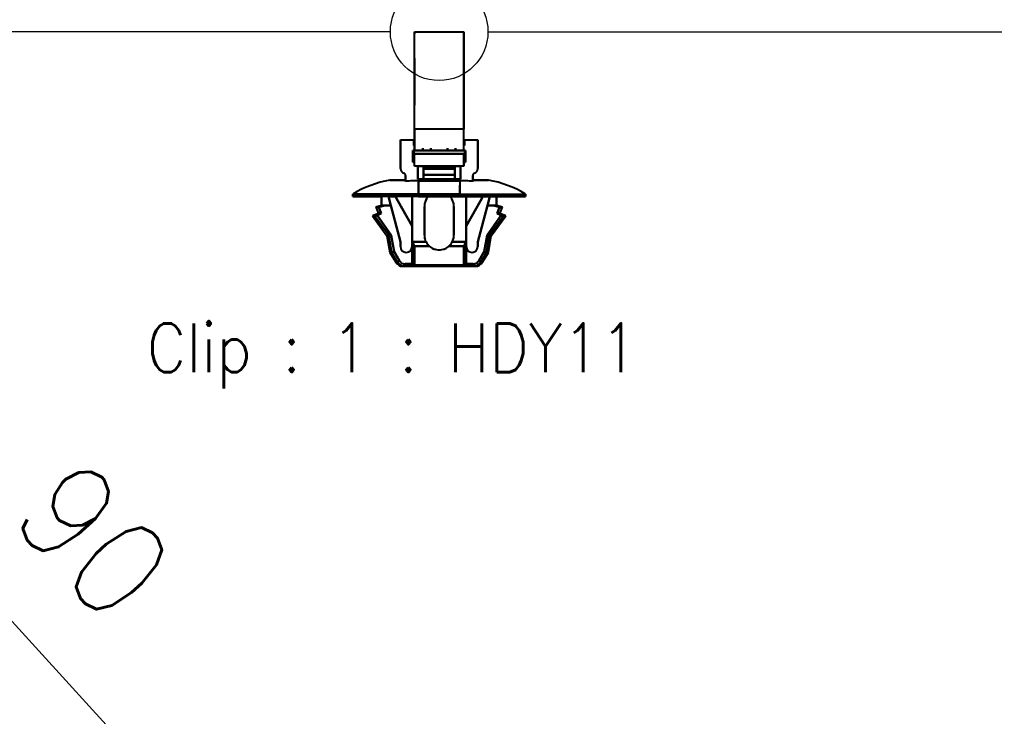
# Model space of a CAD drawing. Header units: inches. Extents: x 47316 to 59086, y 3141 to 11743.
# Drawn here: x 54144.21 to 54194.18, y 10097.5 to 10133.24 of the extents above; entities that cross this region are included whole.
import ezdxf

# ---------------------------------------------------------------- set-up
doc = ezdxf.new("R2010")
doc.units = ezdxf.units.IN
doc.header["$MEASUREMENT"] = 0
doc.styles.get("Standard").update_dxf_attribs({"font": ''})
doc.styles.get('Standard').set_extended_font_data('SimSun')
doc.linetypes.add('_VH_FELT_TAPE', pattern='A,0.4,-0.7,["FELT",Standard,S=0.3,R=0,X=-0.5,Y=-0.15],-0.7', length=1.8)

msp = doc.modelspace()

# ---------------------------------------------------------------- linework, layer by layer
at = {"color": 0, "linetype": '_VH_FELT_TAPE', "lineweight": 15, "ltscale": 5}
for p, q in [((54163.221, 10132.61), (54117.869, 10132.61)), ((54168.221, 10132.61), (54199.432, 10132.61))]:
    msp.add_line(p, q, dxfattribs=at)
at = {"color": 7, "ltscale": 0.378893}
msp.add_line((54164.458, 10127.61), (54164.458, 10132.61), dxfattribs=at)
at = {"color": 7, "ltscale": 0.15}
for p, q in [((54164.458, 10132.61), (54166.984, 10132.61)), ((54166.984, 10127.61), (54164.458, 10127.61)), ((54166.984, 10127.61), (54164.458, 10127.61)), ((54164.458, 10126.351), (54166.984, 10126.351)), ((54166.984, 10126.351), (54164.458, 10126.351)), ((54166.984, 10125.719), (54164.458, 10125.719)), ((54166.984, 10125.719), (54164.458, 10125.719)), ((54164.458, 10120.647), (54166.984, 10120.647)), ((54166.984, 10120.647), (54164.458, 10120.647))]:
    msp.add_line(p, q, dxfattribs=at)
at = {"color": 7, "ltscale": 0.0272}
msp.add_line((54164.458, 10132.496), (54164.458, 10132.61), dxfattribs=at)
at = {"color": 7, "ltscale": 0.37888}
msp.add_line((54164.458, 10127.61), (54164.458, 10132.61), dxfattribs=at)
at = {"color": 7, "ltscale": 0.027199}
msp.add_line((54164.458, 10132.61), (54164.458, 10132.497), dxfattribs=at)
at = {"color": 7, "ltscale": 0.378897}
msp.add_line((54166.984, 10132.61), (54166.984, 10127.61), dxfattribs=at)
at = {"color": 7, "ltscale": 0.215019}
msp.add_line((54166.984, 10129.173), (54166.984, 10132.61), dxfattribs=at)
at = {"color": 7, "ltscale": 0.315749}
msp.add_line((54166.984, 10132.61), (54166.984, 10128.042), dxfattribs=at)
at = {"color": 7, "ltscale": 0.378905}
msp.add_line((54166.984, 10127.61), (54166.984, 10132.61), dxfattribs=at)
at = {"color": 7, "ltscale": 0.315758}
msp.add_line((54166.984, 10132.61), (54166.984, 10128.042), dxfattribs=at)
at = {"color": 7, "ltscale": 0.179182}
msp.add_line((54166.984, 10129.345), (54166.984, 10132.362), dxfattribs=at)
at = {"color": 7, "ltscale": 0.142589}
msp.add_line((54164.458, 10131.251), (54164.458, 10128.849), dxfattribs=at)
at = {"color": 7, "ltscale": 0.142593}
msp.add_line((54164.458, 10128.849), (54164.458, 10131.25), dxfattribs=at)
at = {"color": 7, "ltscale": 0.026669}
for p, q in [((54166.984, 10129.345), (54166.984, 10128.896)), ((54166.984, 10128.896), (54166.984, 10129.345)), ((54166.984, 10129.173), (54166.984, 10128.724))]:
    msp.add_line(p, q, dxfattribs=at)
at = {"color": 7, "ltscale": 0.108633}
msp.add_line((54166.984, 10127.066), (54166.984, 10128.896), dxfattribs=at)
at = {"color": 7, "ltscale": 0.076392}
msp.add_line((54166.984, 10127.609), (54166.984, 10128.896), dxfattribs=at)
at = {"color": 7, "ltscale": 0.098454}
msp.add_line((54166.984, 10127.066), (54166.984, 10128.724), dxfattribs=at)
at = {"color": 7, "ltscale": 0.057913}
msp.add_line((54166.984, 10127.066), (54166.984, 10128.042), dxfattribs=at)
at = {"color": 7, "ltscale": 0.0644}
for p, q in [((54164.458, 10127.61), (54164.458, 10126.525)), ((54164.458, 10126.525), (54164.458, 10127.61)), ((54166.984, 10126.525), (54166.984, 10127.61)), ((54166.984, 10126.525), (54166.984, 10127.61))]:
    msp.add_line(p, q, dxfattribs=at)
at = {"color": 7, "ltscale": 0.039999}
for p, q in [((54163.743, 10127.066), (54164.416, 10127.066)), ((54163.743, 10127.066), (54164.416, 10127.066)), ((54167.026, 10127.066), (54167.7, 10127.066)), ((54167.026, 10127.066), (54167.7, 10127.066))]:
    msp.add_line(p, q, dxfattribs=at)
at = {"color": 7, "ltscale": 0.022501}
for p, q in [((54163.743, 10127.066), (54163.743, 10126.688)), ((54163.743, 10126.688), (54163.743, 10127.066)), ((54167.7, 10127.066), (54167.7, 10126.688)), ((54167.7, 10127.066), (54167.7, 10126.688))]:
    msp.add_line(p, q, dxfattribs=at)
at = {"color": 7, "ltscale": 0.0175}
for p, q in [((54164.416, 10127.066), (54164.416, 10126.772)), ((54164.416, 10126.772), (54164.416, 10127.066)), ((54167.026, 10127.066), (54167.026, 10126.772)), ((54167.026, 10127.066), (54167.026, 10126.772)), ((54167.026, 10126.772), (54167.026, 10127.066))]:
    msp.add_line(p, q, dxfattribs=at)
at = {"color": 7, "ltscale": 0.002499}
for p, q in [((54164.416, 10127.066), (54164.458, 10127.066)), ((54164.458, 10126.772), (54164.416, 10126.772)), ((54164.416, 10126.772), (54164.458, 10126.772)), ((54166.984, 10127.066), (54167.026, 10127.066)), ((54167.026, 10126.772), (54166.984, 10126.772)), ((54166.984, 10126.772), (54167.026, 10126.772)), ((54164.374, 10126.519), (54164.416, 10126.519)), ((54164.416, 10126.519), (54164.374, 10126.519)), ((54164.416, 10126.519), (54164.374, 10126.519)), ((54167.068, 10126.519), (54167.026, 10126.519)), ((54167.068, 10126.519), (54167.026, 10126.519)), ((54164.458, 10125.972), (54164.416, 10125.972)), ((54164.416, 10125.972), (54164.458, 10125.972)), ((54164.458, 10125.972), (54164.416, 10125.972)), ((54167.026, 10125.972), (54166.984, 10125.972)), ((54166.984, 10125.972), (54167.026, 10125.972)), ((54167.026, 10125.972), (54166.984, 10125.972))]:
    msp.add_line(p, q, dxfattribs=at)
at = {"color": 7, "ltscale": 2.6e-05}
for p, q in [((54164.416, 10127.066), (54164.416, 10127.066)), ((54167.026, 10127.066), (54167.026, 10127.066))]:
    msp.add_line(p, q, dxfattribs=at)
at = {"color": 7, "ltscale": 0.025}
for p, q in [((54167.7, 10126.645), (54167.7, 10127.066)), ((54164.879, 10126.525), (54165.3, 10126.525)), ((54164.879, 10126.525), (54165.3, 10126.525)), ((54166.142, 10126.525), (54166.563, 10126.525)), ((54166.142, 10126.525), (54166.563, 10126.525)), ((54166.142, 10126.519), (54166.563, 10126.519))]:
    msp.add_line(p, q, dxfattribs=at)
at = {"color": 7, "ltscale": 0.064999}
for p, q in [((54163.743, 10126.688), (54163.743, 10125.593)), ((54163.743, 10125.593), (54163.743, 10126.688)), ((54167.7, 10126.688), (54167.7, 10125.593)), ((54167.7, 10126.688), (54167.7, 10125.593))]:
    msp.add_line(p, q, dxfattribs=at)
at = {"color": 7, "ltscale": 0.035001}
for p, q in [((54164.374, 10125.93), (54164.374, 10126.519)), ((54164.374, 10125.93), (54164.374, 10126.519)), ((54164.374, 10126.519), (54164.374, 10125.93)), ((54167.068, 10126.519), (54167.068, 10125.93)), ((54167.068, 10125.93), (54167.068, 10126.519)), ((54166.774, 10124.162), (54166.774, 10124.751)), ((54166.774, 10124.162), (54166.774, 10124.751))]:
    msp.add_line(p, q, dxfattribs=at)
at = {"color": 7, "ltscale": 0.032501}
for p, q in [((54164.416, 10126.519), (54164.416, 10125.972)), ((54164.416, 10125.972), (54164.416, 10126.519)), ((54167.026, 10126.519), (54167.026, 10125.972)), ((54167.026, 10126.519), (54167.026, 10125.972))]:
    msp.add_line(p, q, dxfattribs=at)
at = {"color": 7, "ltscale": 0.154999}
for p, q in [((54167.026, 10126.519), (54164.416, 10126.519)), ((54164.416, 10126.519), (54167.026, 10126.519))]:
    msp.add_line(p, q, dxfattribs=at)
at = {"color": 7, "ltscale": 0.0375}
for p, q in [((54164.458, 10125.719), (54164.458, 10126.351)), ((54164.458, 10125.719), (54164.458, 10126.351)), ((54166.984, 10126.351), (54166.984, 10125.719)), ((54166.984, 10125.719), (54166.984, 10126.351))]:
    msp.add_line(p, q, dxfattribs=at)
at = {"color": 7, "ltscale": 0.0075}
for p, q in [((54164.879, 10126.645), (54164.879, 10126.519)), ((54164.879, 10126.519), (54164.879, 10126.645)), ((54165.3, 10126.519), (54165.3, 10126.645)), ((54165.3, 10126.645), (54165.3, 10126.519)), ((54166.142, 10126.645), (54166.142, 10126.519)), ((54166.142, 10126.519), (54166.142, 10126.645)), ((54166.563, 10126.519), (54166.563, 10126.645)), ((54166.563, 10126.645), (54166.563, 10126.519)), ((54161.301, 10124.288), (54161.301, 10124.162)), ((54161.301, 10124.162), (54161.301, 10124.288)), ((54164.669, 10124.162), (54164.669, 10124.288)), ((54164.669, 10124.288), (54164.669, 10124.162)), ((54166.774, 10124.288), (54166.774, 10124.162)), ((54166.774, 10124.162), (54166.774, 10124.288)), ((54170.142, 10124.288), (54170.142, 10124.162)), ((54170.142, 10124.162), (54170.142, 10124.288)), ((54163.979, 10120.583), (54163.979, 10120.709)), ((54163.979, 10120.583), (54163.979, 10120.709)), ((54167.11, 10120.583), (54167.11, 10120.709)), ((54167.463, 10120.709), (54167.463, 10120.583)), ((54167.463, 10120.709), (54167.463, 10120.583))]:
    msp.add_line(p, q, dxfattribs=at)
at = {"color": 7, "ltscale": 0.000368}
msp.add_line((54164.879, 10126.525), (54164.879, 10126.519), dxfattribs=at)
at = {"color": 7, "ltscale": 0.023056}
msp.add_line((54164.912, 10126.519), (54165.3, 10126.519), dxfattribs=at)
at = {"color": 7, "ltscale": 0.000322}
msp.add_line((54166.142, 10126.519), (54166.142, 10126.525), dxfattribs=at)
at = {"color": 7, "ltscale": 0.021939}
msp.add_line((54167.026, 10126.519), (54167.026, 10126.15), dxfattribs=at)
at = {"color": 7, "ltscale": 0.000629}
msp.add_line((54167.058, 10126.519), (54167.068, 10126.519), dxfattribs=at)
at = {"color": 7, "ltscale": 0.0625}
msp.add_line((54167.7, 10125.593), (54167.7, 10126.645), dxfattribs=at)
at = {"color": 7, "ltscale": 0.004999}
for p, q in [((54164.458, 10125.93), (54164.374, 10125.93)), ((54164.374, 10125.93), (54164.458, 10125.93)), ((54167.068, 10125.93), (54166.984, 10125.93)), ((54166.984, 10125.93), (54167.068, 10125.93))]:
    msp.add_line(p, q, dxfattribs=at)
at = {"color": 7, "ltscale": 0.002502}
msp.add_line((54166.984, 10125.93), (54166.984, 10125.972), dxfattribs=at)
at = {"color": 7, "ltscale": 0.010562}
msp.add_line((54167.026, 10125.972), (54167.026, 10126.15), dxfattribs=at)
at = {"color": 7, "ltscale": 0.017476}
for p, q in [((54163.995, 10125.236), (54163.995, 10124.941)), ((54167.447, 10125.236), (54167.447, 10124.941))]:
    msp.add_line(p, q, dxfattribs=at)
at = {"color": 7, "ltscale": 0.017471}
for p, q in [((54163.995, 10124.941), (54163.995, 10125.236)), ((54167.447, 10124.941), (54167.447, 10125.236))]:
    msp.add_line(p, q, dxfattribs=at)
at = {"color": 7, "ltscale": 0.040002}
for p, q in [((54164.627, 10125.046), (54164.627, 10125.719)), ((54164.627, 10125.046), (54164.627, 10125.719)), ((54164.627, 10125.719), (54164.627, 10125.046)), ((54166.816, 10125.719), (54166.816, 10125.046)), ((54166.816, 10125.046), (54166.816, 10125.719))]:
    msp.add_line(p, q, dxfattribs=at)
at = {"color": 7, "ltscale": 0.017502}
for p, q in [((54164.627, 10125.719), (54164.921, 10125.719)), ((54166.521, 10125.719), (54166.816, 10125.719))]:
    msp.add_line(p, q, dxfattribs=at)
at = {"color": 7, "ltscale": 0.00087}
for p, q in [((54164.921, 10125.705), (54164.921, 10125.719)), ((54164.921, 10125.719), (54164.921, 10125.705)), ((54166.521, 10125.705), (54166.521, 10125.719)), ((54166.521, 10125.719), (54166.521, 10125.705))]:
    msp.add_line(p, q, dxfattribs=at)
at = {"color": 7, "ltscale": 0.095001}
for p, q in [((54166.521, 10125.705), (54164.921, 10125.705)), ((54164.921, 10125.705), (54166.521, 10125.705)), ((54166.521, 10125.579), (54164.921, 10125.579)), ((54164.921, 10125.579), (54166.521, 10125.579)), ((54164.921, 10125.279), (54166.521, 10125.279)), ((54166.521, 10125.279), (54164.921, 10125.279)), ((54164.921, 10125.07), (54166.521, 10125.07))]:
    msp.add_line(p, q, dxfattribs=at)
at = {"color": 7, "ltscale": 0.007443}
for p, q in [((54164.921, 10125.579), (54164.921, 10125.705)), ((54164.921, 10125.705), (54164.921, 10125.579)), ((54166.521, 10125.579), (54166.521, 10125.705)), ((54166.521, 10125.705), (54166.521, 10125.579))]:
    msp.add_line(p, q, dxfattribs=at)
at = {"color": 7, "ltscale": 0.017839}
for p, q in [((54164.921, 10125.279), (54164.921, 10125.579)), ((54164.921, 10125.579), (54164.921, 10125.279)), ((54166.521, 10125.279), (54166.521, 10125.579)), ((54166.521, 10125.579), (54166.521, 10125.279))]:
    msp.add_line(p, q, dxfattribs=at)
at = {"color": 7, "ltscale": 0.012407}
for p, q in [((54164.921, 10125.07), (54164.921, 10125.279)), ((54166.521, 10125.07), (54166.521, 10125.279))]:
    msp.add_line(p, q, dxfattribs=at)
at = {"color": 7, "ltscale": 0.013841}
for p, q in [((54164.921, 10125.279), (54164.921, 10125.046)), ((54166.521, 10125.046), (54166.521, 10125.279))]:
    msp.add_line(p, q, dxfattribs=at)
at = {"color": 7, "ltscale": 0.023952}
msp.add_line((54166.521, 10125.316), (54166.521, 10125.719), dxfattribs=at)
at = {"color": 7, "ltscale": 0.014789}
msp.add_line((54166.521, 10125.295), (54166.521, 10125.046), dxfattribs=at)
at = {"color": 7, "ltscale": 0.013786}
msp.add_line((54167.447, 10125.004), (54167.447, 10125.236), dxfattribs=at)
at = {"color": 7, "ltscale": 0.047501}
for p, q in [((54163.995, 10125.004), (54163.195, 10125.004)), ((54163.195, 10125.004), (54163.995, 10125.004)), ((54168.247, 10125.004), (54167.447, 10125.004)), ((54167.447, 10125.004), (54168.247, 10125.004))]:
    msp.add_line(p, q, dxfattribs=at)
at = {"color": 7, "ltscale": 0.00369}
for p, q in [((54163.995, 10125.004), (54163.995, 10124.941)), ((54167.447, 10124.941), (54167.447, 10125.004))]:
    msp.add_line(p, q, dxfattribs=at)
at = {"color": 7, "ltscale": 0.129999}
for p, q in [((54166.816, 10125.046), (54164.627, 10125.046)), ((54164.627, 10125.046), (54166.816, 10125.046))]:
    msp.add_line(p, q, dxfattribs=at)
at = {"color": 7, "ltscale": 0.040569}
for p, q in [((54164.669, 10124.288), (54164.669, 10124.971)), ((54166.774, 10124.971), (54166.774, 10124.288))]:
    msp.add_line(p, q, dxfattribs=at)
at = {"color": 7, "ltscale": 0.125}
for p, q in [((54164.669, 10124.971), (54166.774, 10124.971)), ((54166.774, 10124.971), (54164.669, 10124.971)), ((54164.669, 10124.288), (54166.774, 10124.288)), ((54166.774, 10124.288), (54164.669, 10124.288)), ((54164.669, 10124.162), (54166.774, 10124.162)), ((54166.774, 10124.162), (54164.669, 10124.162))]:
    msp.add_line(p, q, dxfattribs=at)
at = {"color": 7, "ltscale": 0.040567}
for p, q in [((54164.669, 10124.971), (54164.669, 10124.288)), ((54166.774, 10124.971), (54166.774, 10124.288))]:
    msp.add_line(p, q, dxfattribs=at)
at = {"color": 7, "ltscale": 0.02751}
msp.add_line((54164.669, 10124.288), (54164.669, 10124.751), dxfattribs=at)
msp.add_line((54164.669, 10124.288), (54164.669, 10124.751), dxfattribs=at)
at = {"color": 7, "ltscale": 0.001447}
msp.add_line((54164.921, 10125.07), (54164.921, 10125.046), dxfattribs=at)
at = {"color": 7, "ltscale": 0.2}
for p, q in [((54161.301, 10124.288), (54164.669, 10124.288)), ((54164.669, 10124.288), (54161.301, 10124.288)), ((54166.774, 10124.288), (54170.142, 10124.288)), ((54166.774, 10124.288), (54170.142, 10124.288)), ((54164.669, 10124.162), (54161.301, 10124.162)), ((54164.669, 10124.162), (54161.301, 10124.162)), ((54166.774, 10124.162), (54170.142, 10124.162)), ((54170.142, 10124.162), (54166.774, 10124.162))]:
    msp.add_line(p, q, dxfattribs=at)
at = {"color": 7, "ltscale": 0.087396}
for p, q in [((54161.301, 10124.162), (54162.772, 10124.162)), ((54161.301, 10124.162), (54162.772, 10124.162)), ((54170.142, 10124.162), (54168.67, 10124.162))]:
    msp.add_line(p, q, dxfattribs=at)
at = {"color": 7, "ltscale": 0.027499}
for p, q in [((54162.774, 10123.698), (54162.774, 10124.162)), ((54162.774, 10124.162), (54162.774, 10123.698)), ((54168.668, 10123.698), (54168.668, 10124.162)), ((54168.668, 10124.162), (54168.668, 10123.698))]:
    msp.add_line(p, q, dxfattribs=at)
at = {"color": 7, "ltscale": 0.020602}
for p, q in [((54163.126, 10124.162), (54163.473, 10124.162)), ((54163.126, 10124.162), (54163.473, 10124.162)), ((54168.316, 10124.162), (54167.969, 10124.162))]:
    msp.add_line(p, q, dxfattribs=at)
at = {"color": 7, "ltscale": 0.028456}
for p, q in [((54163.25, 10123.698), (54163.126, 10124.162)), ((54163.126, 10124.162), (54163.25, 10123.698)), ((54168.193, 10123.698), (54168.316, 10124.162)), ((54168.316, 10124.162), (54168.193, 10123.698))]:
    msp.add_line(p, q, dxfattribs=at)
at = {"color": 7, "ltscale": 0.015242}
for p, q in [((54163.602, 10123.938), (54163.476, 10124.162)), ((54167.967, 10124.162), (54167.841, 10123.938))]:
    msp.add_line(p, q, dxfattribs=at)
at = {"color": 7, "ltscale": 0.015215}
msp.add_line((54163.476, 10124.162), (54163.602, 10123.939), dxfattribs=at)
at = {"color": 7, "ltscale": 0.02701}
msp.add_line((54163.602, 10123.939), (54163.825, 10123.543), dxfattribs=at)
at = {"color": 7, "ltscale": 0.026985}
for p, q in [((54163.825, 10123.543), (54163.602, 10123.938)), ((54167.841, 10123.938), (54167.617, 10123.543))]:
    msp.add_line(p, q, dxfattribs=at)
at = {"color": 7, "ltscale": 0.089999}
for p, q in [((54164.332, 10122.646), (54164.332, 10124.162)), ((54164.332, 10124.162), (54164.332, 10122.646)), ((54167.11, 10124.162), (54167.11, 10122.646)), ((54167.11, 10122.646), (54167.11, 10124.162))]:
    msp.add_line(p, q, dxfattribs=at)
at = {"color": 7, "ltscale": 0.02697}
msp.add_line((54167.617, 10123.543), (54167.84, 10123.938), dxfattribs=at)
at = {"color": 7, "ltscale": 0.015289}
msp.add_line((54167.84, 10123.938), (54167.967, 10124.162), dxfattribs=at)
at = {"color": 7, "ltscale": 0.020749}
msp.add_line((54167.967, 10124.162), (54168.316, 10124.162), dxfattribs=at)
at = {"color": 7, "ltscale": 0.0875}
for p, q in [((54168.668, 10124.162), (54170.142, 10124.162)), ((54164.963, 10123.656), (54164.963, 10122.183)), ((54164.963, 10122.183), (54164.963, 10123.656)), ((54164.963, 10122.183), (54164.963, 10123.656)), ((54166.479, 10122.183), (54166.479, 10123.656)), ((54166.479, 10123.656), (54166.479, 10122.183))]:
    msp.add_line(p, q, dxfattribs=at)
at = {"color": 7, "ltscale": 0.019025}
msp.add_line((54162.606, 10123.298), (54162.311, 10123.172), dxfattribs=at)
at = {"color": 7, "ltscale": 0.018174}
msp.add_line((54162.774, 10123.698), (54162.48, 10123.614), dxfattribs=at)
at = {"color": 7, "ltscale": 0.000925}
msp.add_line((54162.48, 10123.614), (54162.495, 10123.614), dxfattribs=at)
at = {"color": 7, "ltscale": 0.020195}
for p, q in [((54162.48, 10123.614), (54162.606, 10123.299)), ((54162.622, 10123.614), (54162.748, 10123.299)), ((54162.748, 10123.299), (54162.622, 10123.614)), ((54168.821, 10123.614), (54168.694, 10123.299)), ((54168.694, 10123.299), (54168.821, 10123.614)), ((54168.836, 10123.299), (54168.963, 10123.614))]:
    msp.add_line(p, q, dxfattribs=at)
at = {"color": 7, "ltscale": 0.000912}
for p, q in [((54162.495, 10123.614), (54162.48, 10123.614)), ((54168.836, 10123.299), (54168.821, 10123.299))]:
    msp.add_line(p, q, dxfattribs=at)
at = {"color": 7, "ltscale": 0.002823}
msp.add_line((54162.495, 10123.614), (54162.543, 10123.614), dxfattribs=at)
at = {"color": 7, "ltscale": 0.00282}
for p, q in [((54162.543, 10123.614), (54162.495, 10123.614)), ((54168.821, 10123.299), (54168.773, 10123.299))]:
    msp.add_line(p, q, dxfattribs=at)
at = {"color": 7, "ltscale": 0.013619}
for p, q in [((54162.748, 10123.299), (54162.537, 10123.208)), ((54162.537, 10123.208), (54162.748, 10123.299)), ((54168.694, 10123.299), (54168.905, 10123.208)), ((54168.905, 10123.208), (54168.694, 10123.299))]:
    msp.add_line(p, q, dxfattribs=at)
at = {"color": 7, "ltscale": 0.004681}
for p, q in [((54162.543, 10123.614), (54162.622, 10123.614)), ((54162.622, 10123.614), (54162.543, 10123.614))]:
    msp.add_line(p, q, dxfattribs=at)
at = {"color": 7, "ltscale": 0.008441}
for p, q in [((54162.606, 10123.298), (54162.748, 10123.299)), ((54162.774, 10123.698), (54162.916, 10123.698)), ((54162.916, 10123.698), (54162.774, 10123.698))]:
    msp.add_line(p, q, dxfattribs=at)
at = {"color": 7, "ltscale": 0.008429}
for p, q in [((54162.748, 10123.299), (54162.606, 10123.299)), ((54168.821, 10123.614), (54168.963, 10123.614))]:
    msp.add_line(p, q, dxfattribs=at)
at = {"color": 7, "ltscale": 0.00033}
for p, q in [((54162.606, 10123.299), (54162.612, 10123.299)), ((54162.78, 10123.698), (54162.774, 10123.698)), ((54168.668, 10123.698), (54168.663, 10123.698))]:
    msp.add_line(p, q, dxfattribs=at)
at = {"color": 7, "ltscale": 0.000327}
msp.add_line((54162.611, 10123.298), (54162.606, 10123.298), dxfattribs=at)
at = {"color": 7, "ltscale": 0.001593}
msp.add_line((54162.638, 10123.298), (54162.611, 10123.298), dxfattribs=at)
at = {"color": 7, "ltscale": 0.003809}
msp.add_line((54162.612, 10123.299), (54162.676, 10123.299), dxfattribs=at)
at = {"color": 7, "ltscale": 0.018199}
for p, q in [((54162.916, 10123.698), (54162.622, 10123.614)), ((54162.622, 10123.614), (54162.916, 10123.698)), ((54168.526, 10123.698), (54168.821, 10123.614)), ((54168.821, 10123.614), (54168.526, 10123.698))]:
    msp.add_line(p, q, dxfattribs=at)
at = {"color": 7, "ltscale": 0.004291}
msp.add_line((54162.676, 10123.299), (54162.748, 10123.299), dxfattribs=at)
at = {"color": 7, "ltscale": 0.008432}
msp.add_line((54162.916, 10123.698), (54162.774, 10123.698), dxfattribs=at)
at = {"color": 7, "ltscale": 0.000342}
for p, q in [((54162.774, 10123.698), (54162.78, 10123.698)), ((54168.662, 10123.698), (54168.668, 10123.698))]:
    msp.add_line(p, q, dxfattribs=at)
at = {"color": 7, "ltscale": 0.000286}
for p, q in [((54162.775, 10123.697), (54162.78, 10123.698)), ((54162.78, 10123.698), (54162.775, 10123.697))]:
    msp.add_line(p, q, dxfattribs=at)
at = {"color": 7, "ltscale": 0.002209}
msp.add_line((54162.817, 10123.698), (54162.78, 10123.698), dxfattribs=at)
at = {"color": 7, "ltscale": 0.003674}
for p, q in [((54162.78, 10123.698), (54162.842, 10123.698)), ((54168.6, 10123.698), (54168.662, 10123.698))]:
    msp.add_line(p, q, dxfattribs=at)
at = {"color": 7, "ltscale": 0.00434}
msp.add_line((54162.842, 10123.698), (54162.915, 10123.698), dxfattribs=at)
at = {"color": 7, "ltscale": 0.019785}
for p, q in [((54163.25, 10123.698), (54162.916, 10123.698)), ((54162.916, 10123.698), (54163.25, 10123.698)), ((54168.193, 10123.698), (54168.526, 10123.698)), ((54168.526, 10123.698), (54168.193, 10123.698))]:
    msp.add_line(p, q, dxfattribs=at)
at = {"color": 7, "ltscale": 0.11383}
for p, q in [((54163.743, 10121.846), (54163.25, 10123.698)), ((54163.25, 10123.698), (54163.743, 10121.846)), ((54167.7, 10121.846), (54168.193, 10123.698)), ((54168.193, 10123.698), (54167.7, 10121.846))]:
    msp.add_line(p, q, dxfattribs=at)
at = {"color": 7, "ltscale": 0.064963}
msp.add_line((54163.794, 10123.599), (54164.332, 10122.646), dxfattribs=at)
at = {"color": 7, "ltscale": 0.061156}
for p, q in [((54164.332, 10122.646), (54163.825, 10123.543)), ((54167.617, 10123.543), (54167.11, 10122.646))]:
    msp.add_line(p, q, dxfattribs=at)
at = {"color": 7, "ltscale": 0.061161}
msp.add_line((54163.825, 10123.543), (54164.332, 10122.646), dxfattribs=at)
at = {"color": 7, "ltscale": 0.065039}
msp.add_line((54167.11, 10122.646), (54167.649, 10123.6), dxfattribs=at)
at = {"color": 7, "ltscale": 0.06116}
msp.add_line((54167.11, 10122.646), (54167.617, 10123.543), dxfattribs=at)
at = {"color": 7, "ltscale": 0.040697}
msp.add_line((54167.11, 10122.803), (54167.11, 10123.488), dxfattribs=at)
at = {"color": 7, "ltscale": 0.040701}
msp.add_line((54167.11, 10123.488), (54167.11, 10122.803), dxfattribs=at)
at = {"color": 7, "ltscale": 0.006299}
msp.add_line((54168.526, 10123.698), (54168.632, 10123.698), dxfattribs=at)
at = {"color": 7, "ltscale": 0.006305}
msp.add_line((54168.632, 10123.698), (54168.526, 10123.698), dxfattribs=at)
at = {"color": 7, "ltscale": 0.00329}
msp.add_line((54168.545, 10123.698), (54168.6, 10123.698), dxfattribs=at)
at = {"color": 7, "ltscale": 0.006641}
msp.add_line((54168.668, 10123.698), (54168.556, 10123.698), dxfattribs=at)
at = {"color": 7, "ltscale": 0.001825}
msp.add_line((54168.663, 10123.698), (54168.632, 10123.698), dxfattribs=at)
at = {"color": 7, "ltscale": 0.002142}
msp.add_line((54168.632, 10123.698), (54168.668, 10123.698), dxfattribs=at)
at = {"color": 7, "ltscale": 0.002136}
msp.add_line((54168.668, 10123.698), (54168.632, 10123.698), dxfattribs=at)
at = {"color": 7, "ltscale": 0.018183}
msp.add_line((54168.963, 10123.614), (54168.668, 10123.698), dxfattribs=at)
at = {"color": 7, "ltscale": 0.004715}
msp.add_line((54168.694, 10123.299), (54168.774, 10123.298), dxfattribs=at)
at = {"color": 7, "ltscale": 0.004687}
msp.add_line((54168.773, 10123.299), (54168.694, 10123.299), dxfattribs=at)
at = {"color": 7, "ltscale": 0.002832}
msp.add_line((54168.774, 10123.298), (54168.821, 10123.298), dxfattribs=at)
at = {"color": 7, "ltscale": 0.002869}
msp.add_line((54168.782, 10123.299), (54168.831, 10123.299), dxfattribs=at)
at = {"color": 7, "ltscale": 0.002856}
msp.add_line((54168.831, 10123.298), (54168.783, 10123.298), dxfattribs=at)
at = {"color": 7, "ltscale": 0.008438}
msp.add_line((54168.963, 10123.614), (54168.82, 10123.614), dxfattribs=at)
at = {"color": 7, "ltscale": 0.0009}
msp.add_line((54168.821, 10123.298), (54168.837, 10123.298), dxfattribs=at)
at = {"color": 7, "ltscale": 0.019}
msp.add_line((54169.131, 10123.172), (54168.837, 10123.298), dxfattribs=at)
at = {"color": 7, "ltscale": 0.002185}
msp.add_line((54168.893, 10123.614), (54168.93, 10123.614), dxfattribs=at)
at = {"color": 7, "ltscale": 0.006177}
msp.add_line((54162.415, 10123.172), (54162.311, 10123.172), dxfattribs=at)
at = {"color": 7, "ltscale": 0.006165}
for p, q in [((54162.311, 10123.172), (54162.415, 10123.172)), ((54163.048, 10122.141), (54163.152, 10122.141)), ((54163.048, 10122.141), (54163.152, 10122.141))]:
    msp.add_line(p, q, dxfattribs=at)
at = {"color": 7, "ltscale": 0.075271}
for p, q in [((54162.311, 10123.172), (54163.048, 10122.141)), ((54163.152, 10122.141), (54162.415, 10123.172)), ((54169.027, 10123.172), (54168.29, 10122.141)), ((54168.29, 10122.141), (54169.027, 10123.172)), ((54168.394, 10122.141), (54169.131, 10123.172))]:
    msp.add_line(p, q, dxfattribs=at)
at = {"color": 7, "ltscale": 0.075264}
msp.add_line((54163.152, 10122.141), (54162.415, 10123.172), dxfattribs=at)
at = {"color": 7, "ltscale": 0.074459}
for p, q in [((54162.537, 10123.208), (54163.266, 10122.188)), ((54163.266, 10122.188), (54162.537, 10123.208)), ((54168.905, 10123.208), (54168.176, 10122.188)), ((54168.176, 10122.188), (54168.905, 10123.208))]:
    msp.add_line(p, q, dxfattribs=at)
at = {"color": 7, "ltscale": 0.005249}
msp.add_line((54169.115, 10123.172), (54169.026, 10123.172), dxfattribs=at)
at = {"color": 7, "ltscale": 0.005222}
msp.add_line((54169.115, 10123.172), (54169.027, 10123.172), dxfattribs=at)
at = {"color": 7, "ltscale": 0.000903}
msp.add_line((54169.13, 10123.172), (54169.115, 10123.172), dxfattribs=at)
at = {"color": 7, "ltscale": 0.000916}
msp.add_line((54169.13, 10123.172), (54169.115, 10123.172), dxfattribs=at)
at = {"color": 7, "ltscale": 4.3e-05}
msp.add_line((54169.131, 10123.172), (54169.13, 10123.172), dxfattribs=at)
at = {"color": 7, "ltscale": 4.9e-05}
msp.add_line((54169.131, 10123.172), (54169.13, 10123.172), dxfattribs=at)
at = {"color": 7, "ltscale": 0.039936}
for p, q in [((54164.332, 10121.973), (54164.332, 10122.646)), ((54164.332, 10122.646), (54164.332, 10121.973)), ((54167.11, 10122.646), (54167.11, 10121.973)), ((54167.11, 10121.973), (54167.11, 10122.646))]:
    msp.add_line(p, q, dxfattribs=at)
at = {"color": 7, "ltscale": 0.048712}
msp.add_line((54167.11, 10121.826), (54167.11, 10122.646), dxfattribs=at)
at = {"color": 7, "ltscale": 0.05076}
for p, q in [((54163.048, 10122.141), (54163.195, 10121.299)), ((54168.247, 10121.299), (54168.394, 10122.141))]:
    msp.add_line(p, q, dxfattribs=at)
at = {"color": 7, "ltscale": 0.050769}
msp.add_line((54163.302, 10121.299), (54163.152, 10122.141), dxfattribs=at)
at = {"color": 7, "ltscale": 0.002621}
for p, q in [((54163.196, 10122.158), (54163.155, 10122.141)), ((54163.155, 10122.141), (54163.196, 10122.158)), ((54168.287, 10122.141), (54168.247, 10122.158)), ((54168.247, 10122.158), (54168.287, 10122.141))]:
    msp.add_line(p, q, dxfattribs=at)
at = {"color": 7, "ltscale": 0.050773}
for p, q in [((54163.302, 10121.299), (54163.155, 10122.141)), ((54168.287, 10122.141), (54168.14, 10121.299)), ((54168.14, 10121.299), (54168.287, 10122.141))]:
    msp.add_line(p, q, dxfattribs=at)
at = {"color": 7, "ltscale": 0.000205}
for p, q in [((54163.199, 10122.16), (54163.196, 10122.158)), ((54163.196, 10122.158), (54163.199, 10122.16)), ((54168.247, 10122.158), (54168.243, 10122.16)), ((54168.243, 10122.16), (54168.247, 10122.158))]:
    msp.add_line(p, q, dxfattribs=at)
at = {"color": 7, "ltscale": 0.004321}
for p, q in [((54163.266, 10122.188), (54163.199, 10122.16)), ((54163.199, 10122.16), (54163.266, 10122.188)), ((54168.243, 10122.16), (54168.176, 10122.188)), ((54168.176, 10122.188), (54168.243, 10122.16))]:
    msp.add_line(p, q, dxfattribs=at)
at = {"color": 7, "ltscale": 0.051095}
for p, q in [((54163.266, 10122.188), (54163.414, 10121.34)), ((54163.414, 10121.34), (54163.266, 10122.188)), ((54168.176, 10122.188), (54168.028, 10121.34)), ((54168.028, 10121.34), (54168.176, 10122.188))]:
    msp.add_line(p, q, dxfattribs=at)
at = {"color": 7, "ltscale": 0.014999}
for p, q in [((54163.743, 10121.594), (54163.743, 10121.846)), ((54163.743, 10121.594), (54163.743, 10121.846)), ((54163.743, 10121.846), (54163.743, 10121.594)), ((54167.7, 10121.594), (54167.7, 10121.846)), ((54167.7, 10121.846), (54167.7, 10121.594))]:
    msp.add_line(p, q, dxfattribs=at)
at = {"color": 7, "ltscale": 0.082565}
for p, q in [((54164.332, 10121.973), (54164.332, 10120.583)), ((54164.332, 10120.583), (54164.332, 10121.973)), ((54167.11, 10120.583), (54167.11, 10121.973)), ((54167.11, 10121.973), (54167.11, 10120.583))]:
    msp.add_line(p, q, dxfattribs=at)
at = {"color": 7, "ltscale": 0.041339}
for p, q in [((54165.05, 10121.832), (54164.353, 10121.832)), ((54164.353, 10121.832), (54165.05, 10121.832)), ((54167.089, 10121.832), (54166.393, 10121.832)), ((54166.393, 10121.832), (54167.089, 10121.832))]:
    msp.add_line(p, q, dxfattribs=at)
at = {"color": 7, "ltscale": 0.002635}
for p, q in [((54164.353, 10121.832), (54164.369, 10121.79)), ((54167.073, 10121.79), (54167.089, 10121.832))]:
    msp.add_line(p, q, dxfattribs=at)
at = {"color": 7, "ltscale": 0.002634}
for p, q in [((54164.369, 10121.791), (54164.353, 10121.832)), ((54167.089, 10121.832), (54167.073, 10121.791))]:
    msp.add_line(p, q, dxfattribs=at)
at = {"color": 7, "ltscale": 0.008279}
msp.add_line((54167.11, 10121.686), (54167.11, 10121.826), dxfattribs=at)
at = {"color": 7, "ltscale": 0.006168}
for p, q in [((54168.29, 10122.141), (54168.394, 10122.141)), ((54168.394, 10122.141), (54168.29, 10122.141))]:
    msp.add_line(p, q, dxfattribs=at)
at = {"color": 7, "ltscale": 0.006219}
msp.add_line((54163.3, 10121.299), (54163.195, 10121.299), dxfattribs=at)
at = {"color": 7, "ltscale": 0.006223}
for p, q in [((54163.195, 10121.299), (54163.3, 10121.299)), ((54168.247, 10121.299), (54168.142, 10121.299)), ((54168.247, 10121.299), (54168.142, 10121.299))]:
    msp.add_line(p, q, dxfattribs=at)
at = {"color": 7, "ltscale": 0.034946}
for p, q in [((54163.195, 10121.299), (54163.494, 10120.792)), ((54167.949, 10120.792), (54168.247, 10121.299))]:
    msp.add_line(p, q, dxfattribs=at)
at = {"color": 7, "ltscale": 0.000128}
for p, q in [((54163.3, 10121.299), (54163.302, 10121.299)), ((54163.302, 10121.299), (54163.3, 10121.299)), ((54168.14, 10121.299), (54168.142, 10121.299))]:
    msp.add_line(p, q, dxfattribs=at)
at = {"color": 7, "ltscale": 0.034208}
for p, q in [((54163.592, 10120.802), (54163.3, 10121.299)), ((54167.85, 10120.802), (54168.142, 10121.299))]:
    msp.add_line(p, q, dxfattribs=at)
at = {"color": 7, "ltscale": 0.002806}
for p, q in [((54163.347, 10121.316), (54163.302, 10121.299)), ((54168.14, 10121.299), (54168.096, 10121.316))]:
    msp.add_line(p, q, dxfattribs=at)
at = {"color": 7, "ltscale": 0.00266}
for p, q in [((54163.302, 10121.299), (54163.345, 10121.314)), ((54168.098, 10121.314), (54168.14, 10121.299))]:
    msp.add_line(p, q, dxfattribs=at)
at = {"color": 7, "ltscale": 0.034163}
for p, q in [((54163.592, 10120.802), (54163.302, 10121.299)), ((54168.14, 10121.299), (54167.85, 10120.802))]:
    msp.add_line(p, q, dxfattribs=at)
at = {"color": 7, "ltscale": 0.004276}
for p, q in [((54163.347, 10121.315), (54163.414, 10121.34)), ((54163.414, 10121.34), (54163.347, 10121.316)), ((54168.096, 10121.316), (54168.028, 10121.34)), ((54168.028, 10121.34), (54168.095, 10121.315))]:
    msp.add_line(p, q, dxfattribs=at)
at = {"color": 7, "ltscale": 0.0329}
for p, q in [((54163.414, 10121.34), (54163.695, 10120.863)), ((54163.695, 10120.863), (54163.414, 10121.34)), ((54168.028, 10121.34), (54167.747, 10120.863)), ((54167.747, 10120.863), (54168.028, 10121.34))]:
    msp.add_line(p, q, dxfattribs=at)
at = {"color": 7, "ltscale": 0.057954}
for p, q in [((54164.458, 10120.647), (54164.458, 10121.622)), ((54164.458, 10121.622), (54164.458, 10120.647)), ((54166.984, 10121.622), (54166.984, 10120.647)), ((54166.984, 10120.647), (54166.984, 10121.622))]:
    msp.add_line(p, q, dxfattribs=at)
at = {"color": 7, "ltscale": 0.044711}
for p, q in [((54164.458, 10121.622), (54165.211, 10121.622)), ((54165.211, 10121.622), (54164.458, 10121.622)), ((54166.231, 10121.622), (54166.984, 10121.622)), ((54166.984, 10121.622), (54166.231, 10121.622))]:
    msp.add_line(p, q, dxfattribs=at)
at = {"color": 7, "ltscale": 0.000598}
msp.add_line((54165.211, 10121.622), (54165.204, 10121.629), dxfattribs=at)
at = {"color": 7, "ltscale": 0.001863}
msp.add_line((54166.253, 10121.643), (54166.23, 10121.622), dxfattribs=at)
at = {"color": 7, "ltscale": 0.000505}
msp.add_line((54166.231, 10121.622), (54166.237, 10121.628), dxfattribs=at)
at = {"color": 7, "ltscale": 0.005516}
msp.add_line((54167.11, 10121.593), (54167.11, 10121.686), dxfattribs=at)
at = {"color": 7, "ltscale": 0.052501}
msp.add_line((54167.11, 10120.709), (54167.11, 10121.594), dxfattribs=at)
at = {"color": 7, "ltscale": 0.00587}
msp.add_line((54163.494, 10120.791), (54163.592, 10120.802), dxfattribs=at)
at = {"color": 7, "ltscale": 0.005865}
for p, q in [((54163.592, 10120.802), (54163.494, 10120.791)), ((54167.948, 10120.791), (54167.85, 10120.802))]:
    msp.add_line(p, q, dxfattribs=at)
at = {"color": 7, "ltscale": 0.007092}
for p, q in [((54163.592, 10120.802), (54163.695, 10120.863)), ((54163.695, 10120.863), (54163.592, 10120.802)), ((54167.747, 10120.863), (54167.85, 10120.802)), ((54167.85, 10120.802), (54167.747, 10120.863))]:
    msp.add_line(p, q, dxfattribs=at)
at = {"color": 7, "ltscale": 0.005864}
msp.add_line((54167.948, 10120.791), (54167.85, 10120.802), dxfattribs=at)
at = {"color": 7, "ltscale": 0.007248}
msp.add_line((54163.979, 10120.583), (54163.857, 10120.583), dxfattribs=at)
at = {"color": 7, "ltscale": 0.001605}
msp.add_line((54163.891, 10120.583), (54163.864, 10120.583), dxfattribs=at)
at = {"color": 7, "ltscale": 0.006183}
msp.add_line((54163.875, 10120.583), (54163.979, 10120.583), dxfattribs=at)
at = {"color": 7, "ltscale": 0.004422}
msp.add_line((54163.979, 10120.583), (54163.905, 10120.583), dxfattribs=at)
at = {"color": 7, "ltscale": 0.012915}
msp.add_line((54163.905, 10120.583), (54164.122, 10120.583), dxfattribs=at)
at = {"color": 7, "ltscale": 0.020941}
for p, q in [((54163.979, 10120.709), (54164.332, 10120.709)), ((54164.332, 10120.709), (54163.979, 10120.709)), ((54163.979, 10120.583), (54164.332, 10120.583)), ((54164.332, 10120.583), (54163.979, 10120.583)), ((54167.463, 10120.709), (54167.11, 10120.709)), ((54167.11, 10120.709), (54167.463, 10120.709)), ((54167.11, 10120.583), (54167.463, 10120.583)), ((54167.463, 10120.583), (54167.11, 10120.583))]:
    msp.add_line(p, q, dxfattribs=at)
at = {"color": 7, "ltscale": 0.012512}
for p, q in [((54164.122, 10120.583), (54164.333, 10120.583)), ((54167.11, 10120.583), (54167.32, 10120.583))]:
    msp.add_line(p, q, dxfattribs=at)
at = {"color": 7, "ltscale": 0.000995}
for p, q in [((54164.332, 10120.583), (54164.349, 10120.583)), ((54164.349, 10120.583), (54164.332, 10120.583)), ((54167.094, 10120.583), (54167.11, 10120.583)), ((54167.11, 10120.583), (54167.094, 10120.583))]:
    msp.add_line(p, q, dxfattribs=at)
at = {"color": 7, "ltscale": 0.000399}
msp.add_line((54164.354, 10120.584), (54164.347, 10120.583), dxfattribs=at)
at = {"color": 7, "ltscale": 0.163214}
msp.add_line((54164.347, 10120.583), (54167.095, 10120.583), dxfattribs=at)
at = {"color": 7, "ltscale": 0.163013}
msp.add_line((54167.094, 10120.583), (54164.349, 10120.583), dxfattribs=at)
at = {"color": 7, "ltscale": 0.015717}
msp.add_line((54167.585, 10120.583), (54167.32, 10120.583), dxfattribs=at)
at = {"color": 7, "ltscale": 0.015729}
msp.add_line((54167.32, 10120.583), (54167.585, 10120.583), dxfattribs=at)
at = {"color": 0, "linetype": '_VH_FELT_TAPE', "lineweight": 15, "ltscale": 5}
msp.add_lwpolyline([(54117.083, 10130.79), (54142.602, 10103.694), (54158.125, 10086.659)], dxfattribs=at)
at = {"color": 7}
for points in [[(54165.211, 10121.622), (54165.362, 10121.516), (54165.448, 10121.476)], [(54165.995, 10121.476), (54166.081, 10121.516), (54166.231, 10121.622)], [(54163.592, 10120.802), (54163.663, 10120.711), (54163.757, 10120.642), (54163.864, 10120.598), (54163.979, 10120.583)], [(54163.592, 10120.802), (54163.649, 10120.726), (54163.72, 10120.664), (54163.823, 10120.611), (54163.979, 10120.583)], [(54167.463, 10120.583), (54167.579, 10120.599), (54167.687, 10120.643), (54167.779, 10120.711), (54167.85, 10120.802)], [(54167.463, 10120.583), (54167.577, 10120.598), (54167.684, 10120.64), (54167.761, 10120.694), (54167.85, 10120.802)]]:
    msp.add_lwpolyline(points, dxfattribs=at)
at = {"color": 0, "linetype": 'Continuous', "lineweight": 15}
msp.add_circle((54165.721, 10132.61), 2.5, dxfattribs=at)
at = {"color": 7}
for centre, radius, start, end in [((54163.995, 10125.593), 0.253, 179.9994, 250.5293), ((54163.995, 10125.593), 0.253, 180, 250.5288), ((54163.869, 10125.235), 0.127, 42.2692, 70.4569), ((54163.868, 10125.235), 0.127, 0.3156, 70.2132), ((54163.869, 10125.236), 0.126, 0.0191, 70.5093), ((54167.575, 10125.235), 0.127, 109.7868, 179.6844), ((54167.574, 10125.236), 0.126, 109.4903, 179.9805), ((54167.574, 10125.235), 0.127, 109.5447, 122.9575), ((54167.447, 10125.593), 0.253, 289.4707, 0.0006), ((54167.447, 10125.593), 0.253, 289.4712, 0), ((54167.447, 10125.593), 0.253, 289.4706, 0.0006), ((54164.154, 10119.599), 5.489, 100.0643, 121.3266), ((54164.154, 10119.599), 5.489, 100.0643, 121.3266), ((54164.648, 10117.619), 7.352, 92.4656, 95.098), ((54164.809, 10115.295), 9.681, 92.8258, 94.8248), ((54164.668, 10117.241), 7.73, 89.9937, 92.4893), ((54164.706, 10115.094), 9.877, 90.2174, 92.1704), ((54166.736, 10115.094), 9.877, 87.8296, 89.7826), ((54166.774, 10117.24), 7.731, 87.5108, 90.0061), ((54166.736, 10115.094), 9.877, 87.8296, 89.7826), ((54166.794, 10117.62), 7.351, 84.9018, 87.5345), ((54166.633, 10115.295), 9.681, 85.1752, 87.1742), ((54167.288, 10119.599), 5.489, 58.6734, 79.9357), ((54165.721, 10123.657), 0.757, 138.1918, 180.0256), ((54165.732, 10123.652), 0.769, 138.4852, 179.6729), ((54165.719, 10123.657), 0.756, 138.1546, 162.2965), ((54165.722, 10123.657), 0.757, 359.9756, 41.8187), ((54165.71, 10123.652), 0.769, 0.3271, 41.5148), ((54165.716, 10123.656), 0.763, 0.0484, 17.9134), ((54162.4, 10123.374), 0.203, 274.3892, 288.6183), ((54162.399, 10123.378), 0.206, 274.4416, 288.4778), ((54162.285, 10123.791), 0.635, 286.4827, 293.4454), ((54162.274, 10123.819), 0.665, 286.641, 293.285), ((54169.168, 10123.819), 0.665, 246.7164, 253.3657), ((54169.157, 10123.789), 0.633, 246.5477, 253.542), ((54169.043, 10123.377), 0.205, 251.5163, 265.58), ((54169.043, 10123.375), 0.204, 251.369, 265.482), ((54164.808, 10121.973), 0.476, 179.9621, 197.2519), ((54164.785, 10121.969), 0.453, 179.4607, 197.6335), ((54165.194, 10122.133), 0.894, 202.5464, 207.2781), ((54165.187, 10122.13), 0.886, 202.5669, 207.3423), ((54165.721, 10122.183), 0.758, 180.0004, 207.5793), ((54165.721, 10122.183), 0.758, 180.0002, 194.4836), ((54165.726, 10122.184), 0.763, 180.0482, 194.6082), ((54165.727, 10122.184), 0.764, 180.056, 195.2681), ((54165.727, 10122.186), 0.764, 180.2495, 207.6029), ((54165.724, 10122.185), 0.761, 207.6266, 217.3119), ((54165.729, 10122.185), 0.765, 207.4251, 217.048), ((54165.713, 10122.185), 0.765, 322.952, 332.5749), ((54165.718, 10122.185), 0.761, 322.6881, 332.3734), ((54165.715, 10122.186), 0.764, 332.3971, 359.7505), ((54165.721, 10122.183), 0.758, 332.4207, 359.9996), ((54165.716, 10122.184), 0.763, 345.6092, 359.9512), ((54166.248, 10122.133), 0.894, 332.7227, 337.4531), ((54166.256, 10122.13), 0.886, 332.658, 337.4329), ((54166.635, 10121.973), 0.476, 342.7481, 0.0379), ((54166.658, 10121.969), 0.453, 342.3635, 0.543), ((54164.037, 10121.594), 0.295, 180.0245, 359.9755), ((54164.037, 10121.594), 0.295, 180.0079, 359.9921), ((54165.608, 10122.352), 1.362, 207.4859, 212.3978), ((54165.587, 10122.34), 1.337, 207.5422, 212.4481), ((54165.701, 10122.163), 0.73, 217.0272, 227.8015), ((54165.722, 10122.183), 0.759, 217.297, 227.6662), ((54165.724, 10122.192), 0.767, 228.0008, 248.9015), ((54165.722, 10122.184), 0.759, 245.8372, 254.997), ((54165.722, 10122.183), 0.758, 246.5332, 253.4892), ((54165.724, 10122.183), 0.758, 248.6458, 269.788), ((54165.722, 10122.195), 0.769, 249.0988, 269.934), ((54165.718, 10122.183), 0.758, 270.212, 291.3542), ((54165.72, 10122.195), 0.769, 270.0656, 290.8991), ((54165.721, 10122.184), 0.759, 286.4348, 299.9311), ((54165.718, 10122.192), 0.767, 291.0995, 312.0045), ((54165.741, 10122.163), 0.73, 312.1985, 322.9728), ((54165.72, 10122.183), 0.759, 312.3338, 322.703), ((54165.835, 10122.352), 1.361, 327.6018, 332.5144), ((54165.856, 10122.34), 1.337, 327.5516, 332.458), ((54167.405, 10121.594), 0.295, 180.0245, 359.9755), ((54167.405, 10121.594), 0.295, 180.0079, 359.9921), ((54163.862, 10121.013), 0.43, 211.1525, 269.3426), ((54163.948, 10121.012), 0.294, 210.5289, 226.9653), ((54164.067, 10121.103), 0.443, 212.9072, 223.7029), ((54163.963, 10121.027), 0.315, 226.9764, 242.3479), ((54163.948, 10121.009), 0.292, 226.6064, 243.1893), ((54163.973, 10121.048), 0.338, 242.3799, 256.6959), ((54163.968, 10121.032), 0.321, 241.8395, 256.7612), ((54167.469, 10121.048), 0.338, 283.2641, 297.5859), ((54167.475, 10121.031), 0.32, 283.2465, 298.1596), ((54167.58, 10121.013), 0.43, 270.6573, 328.8491), ((54167.494, 10121.01), 0.293, 296.8155, 313.3467), ((54167.48, 10121.027), 0.315, 297.6161, 312.9808), ((54167.494, 10121.012), 0.294, 312.9951, 329.4663), ((54167.374, 10121.104), 0.444, 316.2941, 327.0546), ((54163.978, 10121.069), 0.36, 256.646, 270.123), ((54163.996, 10121.239), 0.53, 259.0695, 268.209), ((54164.346, 10120.644), 0.0611, 272.6667, 292.2213), ((54164.346, 10120.644), 0.0615, 272.877, 292.2723), ((54164.307, 10120.748), 0.172, 291.1818, 300.7979), ((54164.307, 10120.748), 0.172, 291.0299, 300.6831), ((54164.177, 10120.962), 0.423, 301.0512, 311.7023), ((54164.169, 10120.973), 0.436, 301.1803, 311.5063), ((54167.265, 10120.962), 0.422, 228.3051, 238.9783), ((54167.273, 10120.972), 0.435, 228.4671, 238.8089), ((54167.136, 10120.748), 0.172, 239.2053, 248.8167), ((54167.135, 10120.748), 0.172, 239.3222, 248.9686), ((54167.099, 10120.645), 0.0617, 245.4196, 266.5764), ((54167.099, 10120.645), 0.0623, 245.4109, 266.316), ((54167.096, 10120.644), 0.0611, 247.7767, 267.333), ((54167.097, 10120.644), 0.0615, 247.7243, 267.1203), ((54167.447, 10121.239), 0.529, 271.7682, 280.8839), ((54167.464, 10121.069), 0.36, 269.881, 283.3121)]:
    msp.add_arc(centre, radius, start, end, dxfattribs=at)

# ---------------------------------------------------------------- texts
at = {"color": 42, "linetype": 'Continuous', "lineweight": 15, "insert": (54150.737, 10117.656), "char_height": 2.5, "width": 30.10714, "attachment_point": 1}
msp.add_mtext('\\Fromans.shx;\\W0.9000000000;\\T1.0000000000;\\o\\lClip : 1 : HDY11', dxfattribs=at)
at = {"color": 7, "linetype": '_VH_FELT_TAPE', "lineweight": 18, "ltscale": 5, "insert": (54147.26, 10111.054), "char_height": 5, "width": 8.57143, "attachment_point": 1, "rotation": 312.3427}
msp.add_mtext('\\Fromans.shx;\\W0.9000000000;\\T1.0000000000;\\o\\l90', dxfattribs=at)

doc.saveas('drawing.dxf')
